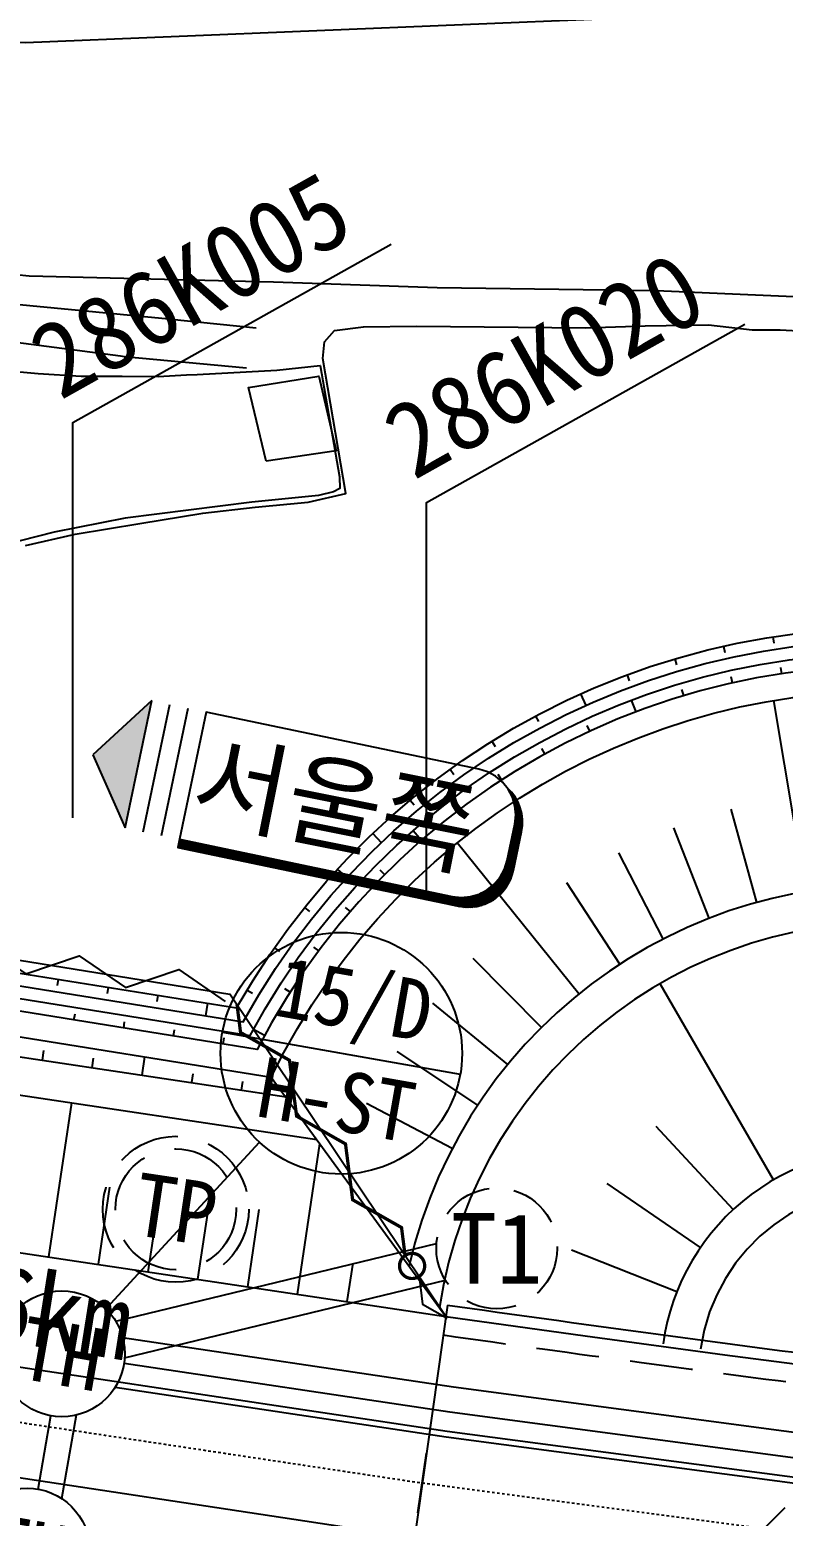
# Model space of a CAD drawing. Header units: millimetres. Extents: x 9574 to 10370, y 1103 to 1809.
# Drawn here: x 9806.5 to 9836.4, y 1485.6 to 1544.6 of the extents above; entities that cross this region are included whole.
import ezdxf
from ezdxf.enums import TextEntityAlignment as Align
from ezdxf.xclip import XClip

# ---------------------------------------------------------------- set-up
doc = ezdxf.new("R2010")
doc.units = ezdxf.units.MM
doc.header["$LTSCALE"] = 10
doc.header["$MEASUREMENT"] = 0
doc.header["$XCLIPFRAME"] = 2
for name, pattern in [('CENTER', [2, 1.25, -0.25, 0.25, -0.25]), ('DASHED', [0.75, 0.5, -0.25]), ('HIDDEN', [0.375, 0.25, -0.125])]:
    doc.linetypes.add(name, pattern=pattern)
for name, color, linetype in [('TN-CABL', 4, 'Continuous'), ('TN-CABL-MISC', 3, 'Continuous'), ('TN-MANH', 4, 'Continuous'), ('TT-COMM-SYMB', 3, 'Continuous'), ('TZ-BASE', 253, 'Continuous'), ('TZ-CABL', 4, 'Continuous')]:
    doc.layers.add(name, color=color, linetype=linetype)
doc.styles.add('GR', font='GulimChe.ttf')
doc.styles.get("Standard").update_dxf_attribs({"font": 'GulimChe.ttf'})
doc.styles.add('SYMBTEXT', font='GulimChe.ttf')
doc.styles.add('굴림체', font='GulimChe.ttf')
doc.linetypes.add('ZIGZAG', pattern='A,0.0001,-0.2,[131,ltypeshp.shx,S=0.2,R=0,X=-0.2,Y=0],-0.4,[131,ltypeshp.shx,S=0.2,R=180,X=0.2,Y=0],-0.2', length=0.8001)

# ---------------------------------------------------------------- blocks, each defined once
blk = doc.blocks.new('TTTW101-2')
blk.add_line((-6, 0), (6, 0))
blk.add_circle((0, 0), 6)
at = {"style": 'SYMBTEXT'}
for tag, p in [('TTTW_TITLE_1', (0.17, 2.77)), ('TTTW_TITLE_2', (0.17, -2.31))]:
    blk.add_attdef(tag, text='', height=3, dxfattribs=at).set_placement(p, align=Align.MIDDLE_CENTER)
blk = doc.blocks.new('JD-FGJF7HKL')
at = {"layer": 'TZ-BASE'}
blk.add_line((187.562, 49.984), (193.635, 56.571), dxfattribs=at)
at = {"layer": 'TZ-BASE', "flags": 128}
for points in [[(186.215, 69.455), (186.215, 85.158), (198.874, 92.244)], [(200.27, 66.279), (200.27, 81.981), (212.929, 89.068)]]:
    blk.add_lwpolyline(points, dxfattribs=at)
at = {"layer": 'TZ-BASE', "xscale": 0.7999999999921703, "yscale": 0.7999999999921703, "zscale": 0.7999999999921703, "rotation": 350.0007794774572}
blk.add_blockref('TTTW101-2', (196.888, 60.1), dxfattribs=at).add_auto_attribs({'TTTW_TITLE_1': '15/D', 'TTTW_TITLE_2': 'H-ST'})
at = {"layer": 'TZ-BASE', "style": 'GR'}
for s, p in [('286K005', (185.706, 86.019)), ('286K020', (199.761, 82.842))]:
    blk.add_text(s, height=3, rotation=29.23871, dxfattribs=at).set_placement(p)
blk = doc.blocks.new('smd')
at = {"color": 0, "lineweight": -3, "ltscale": 5, "const_width": 0.13}
blk.add_lwpolyline([(0.5, 0, 1), (-0.5, 0, 1)], format="xyb", close=True, dxfattribs=at)
blk.add_lwpolyline([(12.5, 0), (11.5, 0.5), (9.5, -0.5), (7.5, 0.5), (5.5, -0.5), (3.5, 0.5), (1.5, -0.5), (0.5, 0)], dxfattribs=at)
blk = doc.blocks.new('A$C412A769E')
at = {"color": 0, "ltscale": 10, "flags": 128}
for points in [[(0, 0), (-1.451, -2.824)], [(0, 0), (-1.451, -2.824)], [(3.142, -0.457), (0, 0)], [(3.142, -0.457), (0, 0)], [(-1.451, -2.824), (3.142, -0.457)], [(-1.451, -2.824), (3.142, -0.457)], [(-1.113, -3.48), (3.48, -1.113)], [(-1.113, -3.48), (3.48, -1.113)], [(-0.774, -4.137), (3.819, -1.769)], [(-0.774, -4.137), (3.819, -1.769)], [(-0.436, -4.793), (-0.731, -4.945), (4.493, -15.079)], [(-0.436, -4.793), (-0.731, -4.945), (4.493, -15.079)], [(-0.728, -4.943), (-0.286, -5.084)], [(-0.728, -4.943), (-0.286, -5.084)], [(-0.709, -4.988), (-0.262, -5.131)], [(-0.709, -4.988), (-0.262, -5.131)], [(-0.685, -5.034), (-0.238, -5.177)], [(-0.685, -5.034), (-0.238, -5.177)], [(-0.681, -4.919), (-0.31, -5.038)], [(-0.681, -4.919), (-0.31, -5.038)], [(-0.662, -5.081), (-0.214, -5.224)], [(-0.662, -5.081), (-0.214, -5.224)], [(-0.638, -5.127), (-0.208, -5.264)], [(-0.638, -5.127), (-0.208, -5.264)], [(-0.635, -4.895), (-0.334, -4.992)], [(-0.635, -4.895), (-0.334, -4.992)], [(-0.614, -5.173), (-0.255, -5.288)], [(-0.614, -5.173), (-0.255, -5.288)], [(-0.59, -5.22), (-0.142, -5.363)], [(-0.59, -5.22), (-0.142, -5.363)], [(-0.589, -4.871), (-0.358, -4.945)], [(-0.589, -4.871), (-0.358, -4.945)], [(-0.566, -5.266), (-0.118, -5.409)], [(-0.566, -5.266), (-0.118, -5.409)], [(-0.542, -4.847), (-0.381, -4.899)], [(-0.542, -4.847), (-0.381, -4.899)], [(-0.542, -5.313), (-0.094, -5.456)], [(-0.542, -5.313), (-0.094, -5.456)], [(-0.496, -4.824), (-0.405, -4.852)], [(-0.496, -4.824), (-0.405, -4.852)], [(-0.45, -4.8), (-0.429, -4.806)], [(-0.45, -4.8), (-0.429, -4.806)], [(-0.255, -5.288), (-0.166, -5.316)], [(-0.255, -5.288), (-0.166, -5.316)], [(-0.208, -5.264), (-0.19, -5.27)], [(-0.208, -5.264), (-0.19, -5.27)], [(-0.518, -5.359), (-0.071, -5.502)], [(-0.518, -5.359), (-0.071, -5.502)], [(-0.494, -5.405), (-0.047, -5.548)], [(-0.494, -5.405), (-0.047, -5.548)], [(-0.47, -5.452), (-0.023, -5.595)], [(-0.47, -5.452), (-0.023, -5.595)], [(-0.446, -5.498), (0.001, -5.641)], [(-0.446, -5.498), (0.001, -5.641)], [(-0.422, -5.545), (0.025, -5.688)], [(-0.422, -5.545), (0.025, -5.688)], [(-0.398, -5.591), (0.049, -5.734)], [(-0.398, -5.591), (0.049, -5.734)], [(-0.374, -5.637), (0.073, -5.78)], [(-0.374, -5.637), (0.073, -5.78)], [(-0.351, -5.684), (0.097, -5.827)], [(-0.351, -5.684), (0.097, -5.827)], [(-0.327, -5.73), (0.121, -5.873)], [(-0.327, -5.73), (0.121, -5.873)], [(-0.303, -5.777), (0.145, -5.92)], [(-0.303, -5.777), (0.145, -5.92)], [(-0.279, -5.823), (0.169, -5.966)], [(-0.279, -5.823), (0.169, -5.966)], [(-0.255, -5.869), (0.193, -6.012)], [(-0.255, -5.869), (0.193, -6.012)], [(-0.231, -5.916), (0.216, -6.059)], [(-0.231, -5.916), (0.216, -6.059)], [(-0.207, -5.962), (0.24, -6.105)], [(-0.207, -5.962), (0.24, -6.105)], [(-0.183, -6.009), (0.264, -6.152)], [(-0.183, -6.009), (0.264, -6.152)], [(-0.159, -6.055), (0.288, -6.198)], [(-0.159, -6.055), (0.288, -6.198)], [(-0.135, -6.101), (0.312, -6.244)], [(-0.135, -6.101), (0.312, -6.244)], [(-0.111, -6.148), (0.336, -6.291)], [(-0.111, -6.148), (0.336, -6.291)], [(-0.087, -6.194), (0.36, -6.337)], [(-0.087, -6.194), (0.36, -6.337)], [(-0.064, -6.241), (0.384, -6.384)], [(-0.064, -6.241), (0.384, -6.384)], [(-0.04, -6.287), (0.408, -6.43)], [(-0.04, -6.287), (0.408, -6.43)], [(-0.016, -6.333), (0.432, -6.476)], [(-0.016, -6.333), (0.432, -6.476)], [(0.008, -6.38), (0.456, -6.523)], [(0.008, -6.38), (0.456, -6.523)], [(0.032, -6.426), (0.48, -6.569)], [(0.032, -6.426), (0.48, -6.569)], [(0.056, -6.473), (0.504, -6.616)], [(0.056, -6.473), (0.504, -6.616)], [(0.08, -6.519), (0.527, -6.662)], [(0.08, -6.519), (0.527, -6.662)], [(0.104, -6.565), (0.551, -6.708)], [(0.104, -6.565), (0.551, -6.708)], [(0.128, -6.612), (0.575, -6.755)], [(0.128, -6.612), (0.575, -6.755)], [(0.152, -6.658), (0.599, -6.801)], [(0.152, -6.658), (0.599, -6.801)], [(0.176, -6.704), (0.623, -6.848)], [(0.176, -6.704), (0.623, -6.848)], [(0.2, -6.751), (0.647, -6.894)], [(0.2, -6.751), (0.647, -6.894)], [(0.223, -6.797), (0.671, -6.94)], [(0.223, -6.797), (0.671, -6.94)], [(0.247, -6.844), (0.695, -6.987)], [(0.247, -6.844), (0.695, -6.987)], [(0.271, -6.89), (0.719, -7.033)], [(0.271, -6.89), (0.719, -7.033)], [(0.295, -6.936), (0.743, -7.08)], [(0.295, -6.936), (0.743, -7.08)], [(0.319, -6.983), (0.767, -7.126)], [(0.319, -6.983), (0.767, -7.126)], [(0.343, -7.029), (0.791, -7.172)], [(0.343, -7.029), (0.791, -7.172)], [(0.367, -7.076), (0.814, -7.219)], [(0.367, -7.076), (0.814, -7.219)], [(0.391, -7.122), (0.838, -7.265)], [(0.391, -7.122), (0.838, -7.265)], [(0.415, -7.168), (0.862, -7.312)], [(0.415, -7.168), (0.862, -7.312)], [(0.439, -7.215), (0.886, -7.358)], [(0.439, -7.215), (0.886, -7.358)], [(0.463, -7.261), (0.91, -7.404)], [(0.463, -7.261), (0.91, -7.404)], [(0.487, -7.308), (0.934, -7.451)], [(0.487, -7.308), (0.934, -7.451)], [(0.51, -7.354), (0.958, -7.497)], [(0.51, -7.354), (0.958, -7.497)], [(0.534, -7.4), (0.982, -7.544)], [(0.534, -7.4), (0.982, -7.544)], [(0.558, -7.447), (1.006, -7.59)], [(0.558, -7.447), (1.006, -7.59)], [(0.582, -7.493), (1.03, -7.636)], [(0.582, -7.493), (1.03, -7.636)], [(0.606, -7.54), (1.054, -7.683)], [(0.606, -7.54), (1.054, -7.683)], [(0.63, -7.586), (1.078, -7.729)], [(0.63, -7.586), (1.078, -7.729)], [(0.654, -7.632), (1.101, -7.775)], [(0.654, -7.632), (1.101, -7.775)], [(0.678, -7.679), (1.125, -7.822)], [(0.678, -7.679), (1.125, -7.822)], [(0.702, -7.725), (1.149, -7.868)], [(0.702, -7.725), (1.149, -7.868)], [(0.726, -7.772), (1.173, -7.915)], [(0.726, -7.772), (1.173, -7.915)], [(0.75, -7.818), (1.197, -7.961)], [(0.75, -7.818), (1.197, -7.961)], [(0.774, -7.864), (1.221, -8.007)], [(0.774, -7.864), (1.221, -8.007)], [(0.797, -7.911), (1.245, -8.054)], [(0.797, -7.911), (1.245, -8.054)], [(0.821, -7.957), (1.269, -8.1)], [(0.821, -7.957), (1.269, -8.1)], [(0.845, -8.004), (1.293, -8.147)], [(0.845, -8.004), (1.293, -8.147)], [(0.869, -8.05), (1.317, -8.193)], [(0.869, -8.05), (1.317, -8.193)], [(0.893, -8.096), (1.341, -8.239)], [(0.893, -8.096), (1.341, -8.239)], [(0.917, -8.143), (1.365, -8.286)], [(0.917, -8.143), (1.365, -8.286)], [(0.941, -8.189), (1.388, -8.332)], [(0.941, -8.189), (1.388, -8.332)], [(0.965, -8.236), (1.412, -8.379)], [(0.965, -8.236), (1.412, -8.379)], [(0.989, -8.282), (1.436, -8.425)], [(0.989, -8.282), (1.436, -8.425)], [(1.013, -8.328), (1.46, -8.471)], [(1.013, -8.328), (1.46, -8.471)], [(1.037, -8.375), (1.484, -8.518)], [(1.037, -8.375), (1.484, -8.518)], [(1.061, -8.421), (1.508, -8.564)], [(1.061, -8.421), (1.508, -8.564)], [(1.085, -8.468), (1.532, -8.611)], [(1.085, -8.468), (1.532, -8.611)], [(1.108, -8.514), (1.556, -8.657)], [(1.108, -8.514), (1.556, -8.657)], [(1.132, -8.56), (1.58, -8.703)], [(1.132, -8.56), (1.58, -8.703)], [(1.156, -8.607), (1.604, -8.75)], [(1.156, -8.607), (1.604, -8.75)], [(1.18, -8.653), (1.628, -8.796)], [(1.18, -8.653), (1.628, -8.796)], [(1.204, -8.7), (1.652, -8.843)], [(1.204, -8.7), (1.652, -8.843)], [(1.228, -8.746), (1.675, -8.889)], [(1.228, -8.746), (1.675, -8.889)], [(1.252, -8.792), (1.699, -8.935)], [(1.252, -8.792), (1.699, -8.935)], [(1.276, -8.839), (1.723, -8.982)], [(1.276, -8.839), (1.723, -8.982)], [(1.3, -8.885), (1.747, -9.028)], [(1.3, -8.885), (1.747, -9.028)], [(1.324, -8.932), (1.771, -9.075)], [(1.324, -8.932), (1.771, -9.075)], [(1.348, -8.978), (1.795, -9.121)], [(1.348, -8.978), (1.795, -9.121)], [(1.372, -9.024), (1.819, -9.167)], [(1.372, -9.024), (1.819, -9.167)], [(1.395, -9.071), (1.843, -9.214)], [(1.395, -9.071), (1.843, -9.214)], [(1.419, -9.117), (1.867, -9.26)], [(1.419, -9.117), (1.867, -9.26)], [(1.443, -9.164), (1.891, -9.307)], [(1.443, -9.164), (1.891, -9.307)], [(1.467, -9.21), (1.915, -9.353)], [(1.467, -9.21), (1.915, -9.353)], [(1.491, -9.256), (1.939, -9.399)], [(1.491, -9.256), (1.939, -9.399)], [(1.515, -9.303), (1.963, -9.446)], [(1.515, -9.303), (1.963, -9.446)], [(1.539, -9.349), (1.986, -9.492)], [(1.539, -9.349), (1.986, -9.492)], [(1.563, -9.396), (2.01, -9.539)], [(1.563, -9.396), (2.01, -9.539)], [(1.587, -9.442), (2.034, -9.585)], [(1.587, -9.442), (2.034, -9.585)], [(1.611, -9.488), (2.058, -9.631)], [(1.611, -9.488), (2.058, -9.631)], [(1.635, -9.535), (2.082, -9.678)], [(1.635, -9.535), (2.082, -9.678)], [(1.659, -9.581), (2.106, -9.724)], [(1.659, -9.581), (2.106, -9.724)], [(1.682, -9.628), (2.13, -9.771)], [(1.682, -9.628), (2.13, -9.771)], [(1.706, -9.674), (2.154, -9.817)], [(1.706, -9.674), (2.154, -9.817)], [(1.73, -9.72), (2.178, -9.863)], [(1.73, -9.72), (2.178, -9.863)], [(1.754, -9.767), (2.202, -9.91)], [(1.754, -9.767), (2.202, -9.91)], [(1.778, -9.813), (2.226, -9.956)], [(1.778, -9.813), (2.226, -9.956)], [(1.802, -9.86), (2.25, -10.003)], [(1.802, -9.86), (2.25, -10.003)], [(1.826, -9.906), (2.273, -10.049)], [(1.826, -9.906), (2.273, -10.049)], [(1.85, -9.952), (2.297, -10.095)], [(1.85, -9.952), (2.297, -10.095)], [(1.874, -9.999), (2.321, -10.142)], [(1.874, -9.999), (2.321, -10.142)], [(1.898, -10.045), (2.345, -10.188)], [(1.898, -10.045), (2.345, -10.188)], [(1.922, -10.091), (2.369, -10.235)], [(1.922, -10.091), (2.369, -10.235)], [(1.946, -10.138), (2.393, -10.281)], [(1.946, -10.138), (2.393, -10.281)], [(1.969, -10.184), (2.417, -10.327)], [(1.969, -10.184), (2.417, -10.327)], [(1.993, -10.231), (2.441, -10.374)], [(1.993, -10.231), (2.441, -10.374)], [(2.017, -10.277), (2.465, -10.42)], [(2.017, -10.277), (2.465, -10.42)], [(2.041, -10.323), (2.489, -10.467)], [(2.041, -10.323), (2.489, -10.467)], [(2.065, -10.37), (2.513, -10.513)], [(2.065, -10.37), (2.513, -10.513)], [(2.089, -10.416), (2.537, -10.559)], [(2.089, -10.416), (2.537, -10.559)], [(2.113, -10.463), (2.56, -10.606)], [(2.113, -10.463), (2.56, -10.606)], [(2.137, -10.509), (2.584, -10.652)], [(2.137, -10.509), (2.584, -10.652)], [(2.161, -10.555), (2.608, -10.699)], [(2.161, -10.555), (2.608, -10.699)], [(2.185, -10.602), (2.632, -10.745)], [(2.185, -10.602), (2.632, -10.745)], [(2.209, -10.648), (2.656, -10.791)], [(2.209, -10.648), (2.656, -10.791)], [(2.233, -10.695), (2.68, -10.838)], [(2.233, -10.695), (2.68, -10.838)], [(2.256, -10.741), (2.704, -10.884)], [(2.256, -10.741), (2.704, -10.884)], [(2.28, -10.787), (2.728, -10.931)], [(2.28, -10.787), (2.728, -10.931)], [(2.304, -10.834), (2.752, -10.977)], [(2.304, -10.834), (2.752, -10.977)], [(2.328, -10.88), (2.776, -11.023)], [(2.328, -10.88), (2.776, -11.023)], [(2.352, -10.927), (2.8, -11.07)], [(2.352, -10.927), (2.8, -11.07)], [(2.376, -10.973), (2.824, -11.116)], [(2.376, -10.973), (2.824, -11.116)], [(2.4, -11.019), (2.847, -11.162)], [(2.4, -11.019), (2.847, -11.162)], [(2.424, -11.066), (2.871, -11.209)], [(2.424, -11.066), (2.871, -11.209)], [(2.448, -11.112), (2.895, -11.255)], [(2.448, -11.112), (2.895, -11.255)], [(2.472, -11.159), (2.919, -11.302)], [(2.472, -11.159), (2.919, -11.302)], [(2.496, -11.205), (2.943, -11.348)], [(2.496, -11.205), (2.943, -11.348)], [(2.52, -11.251), (2.967, -11.394)], [(2.52, -11.251), (2.967, -11.394)], [(2.543, -11.298), (2.991, -11.441)], [(2.543, -11.298), (2.991, -11.441)], [(2.567, -11.344), (3.015, -11.487)], [(2.567, -11.344), (3.015, -11.487)], [(2.591, -11.391), (3.039, -11.534)], [(2.591, -11.391), (3.039, -11.534)], [(2.615, -11.437), (3.063, -11.58)], [(2.615, -11.437), (3.063, -11.58)], [(2.639, -11.483), (3.087, -11.626)], [(2.639, -11.483), (3.087, -11.626)], [(2.663, -11.53), (3.111, -11.673)], [(2.663, -11.53), (3.111, -11.673)], [(2.687, -11.576), (3.134, -11.719)], [(2.687, -11.576), (3.134, -11.719)], [(2.711, -11.623), (3.158, -11.766)], [(2.711, -11.623), (3.158, -11.766)], [(2.735, -11.669), (3.182, -11.812)], [(2.735, -11.669), (3.182, -11.812)], [(2.759, -11.715), (3.206, -11.858)], [(2.759, -11.715), (3.206, -11.858)], [(2.783, -11.762), (3.23, -11.905)], [(2.783, -11.762), (3.23, -11.905)], [(2.807, -11.808), (3.254, -11.951)], [(2.807, -11.808), (3.254, -11.951)], [(2.831, -11.855), (3.278, -11.998)], [(2.831, -11.855), (3.278, -11.998)], [(2.854, -11.901), (3.302, -12.044)], [(2.854, -11.901), (3.302, -12.044)], [(2.878, -11.947), (3.326, -12.09)], [(2.878, -11.947), (3.326, -12.09)], [(2.902, -11.994), (3.35, -12.137)], [(2.902, -11.994), (3.35, -12.137)], [(2.926, -12.04), (3.374, -12.183)], [(2.926, -12.04), (3.374, -12.183)], [(2.95, -12.087), (3.398, -12.23)], [(2.95, -12.087), (3.398, -12.23)], [(2.974, -12.133), (3.422, -12.276)], [(2.974, -12.133), (3.422, -12.276)], [(2.998, -12.179), (3.445, -12.322)], [(2.998, -12.179), (3.445, -12.322)], [(3.022, -12.226), (3.469, -12.369)], [(3.022, -12.226), (3.469, -12.369)], [(3.046, -12.272), (3.493, -12.415)], [(3.046, -12.272), (3.493, -12.415)], [(3.07, -12.319), (3.517, -12.462)], [(3.07, -12.319), (3.517, -12.462)], [(3.094, -12.365), (3.541, -12.508)], [(3.094, -12.365), (3.541, -12.508)], [(3.118, -12.411), (3.565, -12.554)], [(3.118, -12.411), (3.565, -12.554)], [(3.141, -12.458), (3.589, -12.601)], [(3.141, -12.458), (3.589, -12.601)], [(3.165, -12.504), (3.613, -12.647)], [(3.165, -12.504), (3.613, -12.647)], [(3.189, -12.551), (3.637, -12.694)], [(3.189, -12.551), (3.637, -12.694)], [(3.213, -12.597), (3.661, -12.74)], [(3.213, -12.597), (3.661, -12.74)], [(3.237, -12.643), (3.685, -12.786)], [(3.237, -12.643), (3.685, -12.786)], [(3.261, -12.69), (3.709, -12.833)], [(3.261, -12.69), (3.709, -12.833)], [(3.285, -12.736), (3.732, -12.879)], [(3.285, -12.736), (3.732, -12.879)], [(3.309, -12.783), (3.756, -12.926)], [(3.309, -12.783), (3.756, -12.926)], [(3.333, -12.829), (3.78, -12.972)], [(3.333, -12.829), (3.78, -12.972)], [(3.357, -12.875), (3.804, -13.018)], [(3.357, -12.875), (3.804, -13.018)], [(3.381, -12.922), (3.828, -13.065)], [(3.381, -12.922), (3.828, -13.065)], [(3.405, -12.968), (3.852, -13.111)], [(3.405, -12.968), (3.852, -13.111)], [(3.428, -13.015), (3.876, -13.158)], [(3.428, -13.015), (3.876, -13.158)], [(3.452, -13.061), (3.9, -13.204)], [(3.452, -13.061), (3.9, -13.204)], [(3.476, -13.107), (3.924, -13.25)], [(3.476, -13.107), (3.924, -13.25)], [(3.5, -13.154), (3.948, -13.297)], [(3.5, -13.154), (3.948, -13.297)], [(3.524, -13.2), (3.972, -13.343)], [(3.524, -13.2), (3.972, -13.343)], [(3.548, -13.247), (3.996, -13.39)], [(3.548, -13.247), (3.996, -13.39)], [(3.572, -13.293), (4.019, -13.436)], [(3.572, -13.293), (4.019, -13.436)], [(3.596, -13.339), (4.043, -13.482)], [(3.596, -13.339), (4.043, -13.482)], [(3.62, -13.386), (4.067, -13.529)], [(3.62, -13.386), (4.067, -13.529)], [(3.644, -13.432), (4.091, -13.575)], [(3.644, -13.432), (4.091, -13.575)], [(3.668, -13.478), (4.115, -13.622)], [(3.668, -13.478), (4.115, -13.622)], [(3.692, -13.525), (4.139, -13.668)], [(3.692, -13.525), (4.139, -13.668)], [(3.715, -13.571), (4.163, -13.714)], [(3.715, -13.571), (4.163, -13.714)], [(3.739, -13.618), (4.187, -13.761)], [(3.739, -13.618), (4.187, -13.761)], [(3.763, -13.664), (4.211, -13.807)], [(3.763, -13.664), (4.211, -13.807)], [(3.787, -13.71), (4.235, -13.854)], [(3.787, -13.71), (4.235, -13.854)], [(3.811, -13.757), (4.259, -13.9)], [(3.811, -13.757), (4.259, -13.9)], [(3.835, -13.803), (4.283, -13.946)], [(3.835, -13.803), (4.283, -13.946)], [(3.859, -13.85), (4.306, -13.993)], [(3.859, -13.85), (4.306, -13.993)], [(3.883, -13.896), (4.33, -14.039)], [(3.883, -13.896), (4.33, -14.039)], [(3.907, -13.942), (4.354, -14.086)], [(3.907, -13.942), (4.354, -14.086)], [(3.931, -13.989), (4.378, -14.132)], [(3.931, -13.989), (4.378, -14.132)], [(3.955, -14.035), (4.402, -14.178)], [(3.955, -14.035), (4.402, -14.178)], [(3.979, -14.082), (4.426, -14.225)], [(3.979, -14.082), (4.426, -14.225)], [(4.002, -14.128), (4.45, -14.271)], [(4.002, -14.128), (4.45, -14.271)], [(9.103, -14.17), (9.234, -14.212)], [(9.103, -14.17), (9.234, -14.212)], [(9.125, -14.138), (9.248, -14.177)], [(9.125, -14.138), (9.248, -14.177)], [(9.146, -14.106), (9.261, -14.143)], [(9.146, -14.106), (9.261, -14.143)], [(9.166, -14.074), (9.273, -14.108)], [(9.166, -14.074), (9.273, -14.108)], [(9.185, -14.041), (9.284, -14.073)], [(9.185, -14.041), (9.284, -14.073)], [(9.204, -14.008), (9.295, -14.038)], [(9.204, -14.008), (9.295, -14.038)], [(9.222, -13.975), (9.305, -14.002)], [(9.222, -13.975), (9.305, -14.002)], [(9.239, -13.942), (9.315, -13.966)], [(9.239, -13.942), (9.315, -13.966)], [(9.255, -13.909), (9.323, -13.93)], [(9.255, -13.909), (9.323, -13.93)], [(9.271, -13.875), (9.331, -13.894)], [(9.271, -13.875), (9.331, -13.894)], [(9.286, -13.841), (9.338, -13.858)], [(9.286, -13.841), (9.338, -13.858)], [(9.3, -13.807), (9.345, -13.821)], [(9.3, -13.807), (9.345, -13.821)], [(9.314, -13.772), (9.351, -13.784)], [(9.314, -13.772), (9.351, -13.784)], [(9.327, -13.738), (9.356, -13.747)], [(9.327, -13.738), (9.356, -13.747)], [(9.339, -13.703), (9.36, -13.71)], [(9.339, -13.703), (9.36, -13.71)], [(9.35, -13.668), (9.364, -13.672)], [(9.35, -13.668), (9.364, -13.672)], [(9.361, -13.632), (9.367, -13.634)], [(9.361, -13.632), (9.367, -13.634)], [(4.026, -14.174), (4.474, -14.318)], [(4.026, -14.174), (4.474, -14.318)], [(4.05, -14.221), (4.498, -14.364)], [(4.05, -14.221), (4.498, -14.364)], [(4.074, -14.267), (4.522, -14.41)], [(4.074, -14.267), (4.522, -14.41)], [(4.098, -14.314), (4.546, -14.457)], [(4.098, -14.314), (4.546, -14.457)], [(4.122, -14.36), (4.57, -14.503)], [(4.122, -14.36), (4.57, -14.503)], [(4.146, -14.406), (4.593, -14.549)], [(4.146, -14.406), (4.593, -14.549)], [(4.17, -14.453), (4.617, -14.596)], [(4.17, -14.453), (4.617, -14.596)], [(4.194, -14.499), (4.641, -14.642)], [(4.194, -14.499), (4.641, -14.642)], [(4.218, -14.546), (4.667, -14.689)], [(4.218, -14.546), (4.667, -14.689)], [(4.242, -14.592), (4.694, -14.737)], [(4.242, -14.592), (4.694, -14.737)], [(4.266, -14.638), (4.724, -14.785)], [(4.266, -14.638), (4.724, -14.785)], [(4.29, -14.685), (4.757, -14.834)], [(4.29, -14.685), (4.757, -14.834)], [(4.313, -14.731), (4.792, -14.884)], [(4.313, -14.731), (4.792, -14.884)], [(8.416, -14.764), (8.77, -14.877)], [(8.416, -14.764), (8.77, -14.877)], [(8.462, -14.74), (8.801, -14.848)], [(8.462, -14.74), (8.801, -14.848)], [(8.506, -14.715), (8.831, -14.819)], [(8.506, -14.715), (8.831, -14.819)], [(8.549, -14.69), (8.86, -14.79)], [(8.549, -14.69), (8.86, -14.79)], [(8.59, -14.664), (8.888, -14.76)], [(8.59, -14.664), (8.888, -14.76)], [(8.629, -14.638), (8.915, -14.73)], [(8.629, -14.638), (8.915, -14.73)], [(8.667, -14.612), (8.941, -14.699)], [(8.667, -14.612), (8.941, -14.699)], [(8.704, -14.585), (8.966, -14.669)], [(8.704, -14.585), (8.966, -14.669)], [(8.739, -14.557), (8.99, -14.638)], [(8.739, -14.557), (8.99, -14.638)], [(8.773, -14.529), (9.014, -14.606)], [(8.773, -14.529), (9.014, -14.606)], [(8.806, -14.501), (9.036, -14.575)], [(8.806, -14.501), (9.036, -14.575)], [(8.838, -14.473), (9.058, -14.543)], [(8.838, -14.473), (9.058, -14.543)], [(8.869, -14.444), (9.079, -14.511)], [(8.869, -14.444), (9.079, -14.511)], [(8.899, -14.415), (9.099, -14.479)], [(8.899, -14.415), (9.099, -14.479)], [(8.927, -14.385), (9.119, -14.446)], [(8.927, -14.385), (9.119, -14.446)], [(8.955, -14.355), (9.137, -14.413)], [(8.955, -14.355), (9.137, -14.413)], [(8.982, -14.325), (9.155, -14.38)], [(8.982, -14.325), (9.155, -14.38)], [(9.008, -14.294), (9.172, -14.347)], [(9.008, -14.294), (9.172, -14.347)], [(9.033, -14.264), (9.189, -14.314)], [(9.033, -14.264), (9.189, -14.314)], [(9.057, -14.233), (9.205, -14.28)], [(9.057, -14.233), (9.205, -14.28)], [(9.081, -14.201), (9.22, -14.246)], [(9.081, -14.201), (9.22, -14.246)], [(4.337, -14.778), (4.832, -14.936)], [(4.337, -14.778), (4.832, -14.936)], [(4.361, -14.824), (4.875, -14.988)], [(4.361, -14.824), (4.875, -14.988)], [(4.385, -14.87), (4.923, -15.042)], [(4.385, -14.87), (4.923, -15.042)], [(4.409, -14.917), (4.977, -15.098)], [(4.409, -14.917), (4.977, -15.098)], [(4.433, -14.963), (5.038, -15.157)], [(4.433, -14.963), (5.038, -15.157)], [(4.457, -15.01), (5.11, -15.218)], [(4.457, -15.01), (5.11, -15.218)], [(4.481, -15.056), (5.196, -15.285)], [(4.481, -15.056), (5.196, -15.285)], [(4.505, -15.102), (5.307, -15.359)], [(4.505, -15.102), (5.307, -15.359)], [(4.531, -15.15), (5.476, -15.452)], [(4.531, -15.15), (5.476, -15.452)], [(4.559, -15.197), (6.855, -15.931)], [(4.559, -15.197), (6.855, -15.931)], [(4.59, -15.246), (6.802, -15.953)], [(4.59, -15.246), (6.802, -15.953)], [(4.624, -15.295), (6.746, -15.974)], [(4.624, -15.295), (6.746, -15.974)], [(4.661, -15.346), (6.686, -15.994)], [(4.661, -15.346), (6.686, -15.994)], [(6.979, -15.873), (8.371, -15.156)], [(6.979, -15.873), (8.371, -15.156)], [(7.302, -15.338), (7.744, -15.479)], [(7.302, -15.338), (7.744, -15.479)], [(7.348, -15.314), (7.79, -15.455)], [(7.348, -15.314), (7.79, -15.455)], [(7.395, -15.29), (7.836, -15.431)], [(7.395, -15.29), (7.836, -15.431)], [(7.441, -15.266), (7.883, -15.407)], [(7.441, -15.266), (7.883, -15.407)], [(7.488, -15.242), (7.929, -15.383)], [(7.488, -15.242), (7.929, -15.383)], [(7.534, -15.218), (7.976, -15.359)], [(7.534, -15.218), (7.976, -15.359)], [(7.58, -15.194), (8.022, -15.336)], [(7.58, -15.194), (8.022, -15.336)], [(7.627, -15.17), (8.068, -15.312)], [(7.627, -15.17), (8.068, -15.312)], [(7.673, -15.147), (8.115, -15.288)], [(7.673, -15.147), (8.115, -15.288)], [(7.72, -15.123), (8.161, -15.264)], [(7.72, -15.123), (8.161, -15.264)], [(7.766, -15.099), (8.208, -15.24)], [(7.766, -15.099), (8.208, -15.24)], [(7.812, -15.075), (8.254, -15.216)], [(7.812, -15.075), (8.254, -15.216)], [(7.859, -15.051), (8.3, -15.192)], [(7.859, -15.051), (8.3, -15.192)], [(7.905, -15.027), (8.347, -15.168)], [(7.905, -15.027), (8.347, -15.168)], [(7.952, -15.003), (8.393, -15.144)], [(7.952, -15.003), (8.393, -15.144)], [(7.998, -14.979), (8.437, -15.12)], [(7.998, -14.979), (8.437, -15.12)], [(8.044, -14.955), (8.48, -15.095)], [(8.044, -14.955), (8.48, -15.095)], [(8.091, -14.931), (8.521, -15.069)], [(8.091, -14.931), (8.521, -15.069)], [(8.137, -14.907), (8.561, -15.043)], [(8.137, -14.907), (8.561, -15.043)], [(8.184, -14.883), (8.599, -15.016)], [(8.184, -14.883), (8.599, -15.016)], [(8.23, -14.86), (8.636, -14.989)], [(8.23, -14.86), (8.636, -14.989)], [(8.276, -14.836), (8.671, -14.962)], [(8.276, -14.836), (8.671, -14.962)], [(8.323, -14.812), (8.705, -14.934)], [(8.323, -14.812), (8.705, -14.934)], [(8.369, -14.788), (8.739, -14.906)], [(8.369, -14.788), (8.739, -14.906)], [(4.701, -15.398), (6.623, -16.012)], [(4.701, -15.398), (6.623, -16.012)], [(4.746, -15.451), (6.556, -16.029)], [(4.746, -15.451), (6.556, -16.029)], [(4.796, -15.506), (6.483, -16.045)], [(4.796, -15.506), (6.483, -16.045)], [(4.853, -15.562), (6.405, -16.058)], [(4.853, -15.562), (6.405, -16.058)], [(4.918, -15.622), (6.317, -16.069)], [(4.918, -15.622), (6.317, -16.069)], [(4.994, -15.685), (6.219, -16.077)], [(4.994, -15.685), (6.219, -16.077)], [(5.087, -15.754), (6.103, -16.078)], [(5.087, -15.754), (6.103, -16.078)], [(5.212, -15.832), (5.956, -16.07)], [(5.212, -15.832), (5.956, -16.07)], [(5.444, -15.945), (5.701, -16.027)], [(5.444, -15.945), (5.701, -16.027)], [(5.967, -15.609), (6.906, -15.909)], [(5.967, -15.609), (6.906, -15.909)], [(6.159, -15.631), (6.955, -15.886)], [(6.159, -15.631), (6.955, -15.886)], [(6.292, -15.635), (7.001, -15.862)], [(6.292, -15.635), (7.001, -15.862)], [(6.4, -15.631), (7.048, -15.838)], [(6.4, -15.631), (7.048, -15.838)], [(6.494, -15.622), (7.094, -15.814)], [(6.494, -15.622), (7.094, -15.814)], [(6.578, -15.61), (7.14, -15.79)], [(6.578, -15.61), (7.14, -15.79)], [(6.655, -15.596), (7.187, -15.766)], [(6.655, -15.596), (7.187, -15.766)], [(6.726, -15.58), (7.233, -15.742)], [(6.726, -15.58), (7.233, -15.742)], [(6.791, -15.562), (7.28, -15.718)], [(6.791, -15.562), (7.28, -15.718)], [(6.853, -15.543), (7.326, -15.694)], [(6.853, -15.543), (7.326, -15.694)], [(6.911, -15.523), (7.372, -15.67)], [(6.911, -15.523), (7.372, -15.67)], [(6.966, -15.502), (7.419, -15.646)], [(6.966, -15.502), (7.419, -15.646)], [(7.019, -15.48), (7.465, -15.623)], [(7.019, -15.48), (7.465, -15.623)], [(7.069, -15.457), (7.512, -15.599)], [(7.069, -15.457), (7.512, -15.599)], [(7.116, -15.434), (7.558, -15.575)], [(7.116, -15.434), (7.558, -15.575)], [(7.163, -15.41), (7.604, -15.551)], [(7.163, -15.41), (7.604, -15.551)], [(7.209, -15.386), (7.651, -15.527)], [(7.209, -15.386), (7.651, -15.527)], [(7.256, -15.362), (7.697, -15.503)], [(7.256, -15.362), (7.697, -15.503)]]:
    blk.add_lwpolyline(points, dxfattribs=at)
for points in [[(8.436, -14.753, 0.414214), (9.231, -12.267), (4.157, -2.425), (-0.436, -4.793), (4.638, -14.635, 0.414214), (7.124, -15.43), (8.436, -14.753)], [(8.436, -14.753, 0.414214), (9.231, -12.267), (4.157, -2.425), (-0.436, -4.793), (4.638, -14.635, 0.414214), (7.124, -15.43), (8.436, -14.753)], [(8.371, -15.156, 0.267231), (9.368, -13.608)], [(8.371, -15.156, 0.267231), (9.368, -13.608)], [(4.493, -15.079, 0.414214), (6.979, -15.873)], [(4.493, -15.079, 0.414214), (6.979, -15.873)]]:
    blk.add_lwpolyline(points, format="xyb", dxfattribs=at)
at = {"color": 0, "ltscale": 10}
blk.add_solid([(0, 0), (3.142, -0.457), (-1.451, -2.824)], dxfattribs=at)
blk.add_solid([(0, 0), (3.142, -0.457), (-1.451, -2.824)], dxfattribs=at)
at = {"color": 0, "ltscale": 10, "style": '굴림체'}
blk.add_text('서울쪽', height=3, rotation=297.81794, dxfattribs=at).set_placement((0.58, -4.41))
blk = doc.blocks.new('jd-fgjfjfjfjazdf2gs')
at = {"layer": 'TZ-BASE'}
for p, q in [((189.587, -4.96), (189.626, -5.207)), ((185.687, -5.835), (185.758, -6.075)), ((187.623, -5.332), (187.677, -5.576)), ((183.79, -6.468), (183.878, -6.702)), ((189.941, -6.423), (189.904, -6.176)), ((186.04, -7.295), (185.969, -7.056)), ((187.975, -6.79), (187.921, -6.546)), ((181.94, -7.226), (182.146, -7.682)), ((184.146, -7.936), (183.969, -7.469)), ((190.897, -15.081), (189.621, -7.486)), ((180.146, -8.108), (180.263, -8.328)), ((182.302, -8.71), (182.198, -8.483)), ((178.414, -9.108), (178.546, -9.32)), ((180.518, -9.612), (180.397, -9.393)), ((176.754, -10.222), (176.9, -10.425)), ((178.802, -10.639), (178.666, -10.429)), ((175.172, -11.446), (175.332, -11.639)), ((177.163, -11.784), (177.013, -11.584)), ((188.945, -15.513), (187.922, -11.801)), ((173.677, -12.773), (174.021, -13.136)), ((175.609, -13.043), (175.281, -12.666)), ((187.048, -16.142), (185.65, -12.554)), ((181.878, -19.14), (177.04, -13.148)), ((185.225, -16.962), (183.467, -13.537)), ((172.274, -14.198), (172.458, -14.368)), ((174.149, -14.408), (173.972, -14.232)), ((183.495, -17.965), (181.396, -14.737)), ((170.97, -15.714), (171.165, -15.871)), ((172.789, -15.874), (172.6, -15.711)), ((169.771, -17.315), (169.976, -17.458)), ((171.536, -17.433), (171.336, -17.283)), ((180.389, -20.474), (177.676, -17.741)), ((161.182, -18.565), (161.142, -18.811)), ((163.157, -18.882), (163.117, -19.129)), ((189.614, -26.526), (185.1, -18.739)), ((165.131, -19.199), (165.092, -19.446)), ((168.682, -18.992), (168.897, -19.121)), ((170.397, -19.076), (170.186, -18.941)), ((161.805, -20.184), (161.845, -19.937)), ((167.106, -19.517), (167.027, -20.01)), ((179.044, -21.953), (176.066, -19.513)), ((163.78, -20.501), (163.819, -20.255)), ((165.754, -20.819), (165.794, -20.572)), ((169.377, -20.796), (168.938, -20.556)), ((167.729, -21.136), (167.769, -20.889)), ((160.553, -21.781), (160.61, -21.397)), ((162.531, -22.077), (162.586, -21.704)), ((164.509, -22.373), (164.617, -21.649)), ((177.858, -23.562), (174.645, -21.44)), ((166.486, -22.669), (166.539, -22.317)), ((168.464, -22.965), (168.515, -22.624)), ((169.646, -22.457), (176.586, -31.956)), ((160.799, -29.593), (161.715, -23.471)), ((176.843, -25.284), (173.43, -23.502)), ((188.009, -27.713), (184.949, -24.412)), ((170.689, -31.074), (171.582, -25.107)), ((162.777, -29.889), (163.235, -26.828)), ((164.755, -30.185), (165.213, -27.124)), ((186.705, -29.224), (182.993, -26.679)), ((166.733, -30.481), (167.191, -27.42)), ((168.711, -30.777), (169.169, -27.717)), ((185.766, -30.985), (181.585, -29.32)), ((172.667, -31.37), (172.896, -29.839)), ((176.649, -31.506), (174.684, -45.347)), ((175.476, -39.763), (175.814, -37.387))]:
    blk.add_line(p, q, dxfattribs=at)
for points in [[(0.608, 2.03), (0.962, 1.921), (20.17, -3.648), (39.469, -8.896), (58.853, -13.82), (78.317, -18.421), (97.854, -22.695), (117.461, -26.643), (137.13, -30.263), (156.857, -33.553), (176.637, -36.514), (196.463, -39.144), (216.33, -41.443), (236.233, -43.409)], [(-0.607, -2.024), (18.24, -7.515), (37.532, -12.79), (56.909, -17.742), (76.365, -22.372), (95.896, -26.677), (115.496, -30.658), (135.159, -34.311), (154.88, -37.637), (174.654, -40.635), (194.475, -43.303), (214.338, -45.641), (234.236, -47.649)], [(158.127, -21.407), (158.763, -21.513), (170.232, -23.229)], [(176.649, -31.506), (176.652, -31.506), (177.144, -31.576), (177.636, -31.646), (178.128, -31.715), (178.62, -31.784), (179.112, -31.853), (179.604, -31.922), (180.097, -31.991), (180.589, -32.059), (181.081, -32.127), (181.574, -32.195), (182.066, -32.263), (182.559, -32.331), (183.051, -32.398), (183.543, -32.465), (184.036, -32.532), (184.528, -32.599), (185.021, -32.665), (185.514, -32.732), (186.006, -32.798), (186.499, -32.864), (186.991, -32.93), (187.484, -32.995), (187.977, -33.06), (188.47, -33.126), (188.962, -33.191), (189.455, -33.255), (189.948, -33.32), (190.441, -33.384)]]:
    blk.add_lwpolyline(points, dxfattribs=at)
at = {"layer": 'TZ-BASE', "linetype": 'CENTER', "ltscale": 0.001, "flags": 128}
blk.add_lwpolyline([(0, 0), (19.205, -5.582), (38.5, -10.843), (57.881, -15.782), (77.341, -20.397), (96.875, -24.687), (116.478, -28.651), (136.144, -32.287), (155.869, -35.596), (175.645, -38.575), (195.469, -41.224), (215.334, -43.543), (235.235, -45.53), (255.166, -47.185), (275.122, -48.508), (295.097, -49.497), (315.086, -50.154), (335.083, -50.478), (355.083, -50.469), (375.08, -50.126), (395.068, -49.449), (415.042, -48.44), (434.997, -47.098), (454.927, -45.424), (474.825, -43.418), (494.688, -41.08), (514.509, -38.412), (534.283, -35.414), (554.004, -32.086), (573.667, -28.431), (593.266, -24.448), (612.796, -20.139), (632.252, -15.505), (651.627, -10.548), (670.918, -5.269), (690.117, 0.332)], dxfattribs=at)
at = {"layer": 'TZ-BASE'}
for points in [[(117.243, -9.115), (139.298, -14.272), (158.582, -18.147), (158.648, -18.157), (168.268, -19.703, -0.338871), (201.487, -5.536)], [(117.535, -9.697), (139.192, -14.76), (158.493, -18.639), (158.569, -18.651), (168.534, -20.253, -0.340625), (201.205, -5.981), (201.206, -5.982)], [(117.826, -10.279), (139.086, -15.249), (158.405, -19.131), (158.49, -19.145), (168.805, -20.803, -0.342441), (200.924, -6.426), (200.925, -6.427)], [(119.528, -12.217), (138.767, -16.715), (158.138, -20.607), (158.252, -20.626), (169.646, -22.457, -0.326127), (197.957, -7.381)]]:
    blk.add_lwpolyline(points, format="xyb", dxfattribs=at)
at = {"layer": 'TZ-BASE', "ltscale": 10}
for points in [[(200.643, -6.873, 0.34432), (169.08, -21.353), (158.41, -19.638), (158.316, -19.623), (138.98, -15.738), (118.118, -10.86)], [(176.585, -31.961, 0.009375), (220.997, -37.426, 0.000778), (224.693, -37.805, 0.000778)]]:
    blk.add_lwpolyline(points, format="xyb", dxfattribs=at)
at = {"layer": 'TZ-BASE', "lineweight": -3, "ltscale": 5, "flags": 128}
for points in [[(134.044, -12.53), (139.404, -13.783), (158.671, -17.655), (158.728, -17.664), (168.005, -19.155)], [(176.586, -31.956), (168.005, -19.155)]]:
    blk.add_lwpolyline(points, dxfattribs=at)
at = {"layer": 'TZ-BASE', "flags": 128}
for points in [[(196.662, -16.49, 0.411384), (176.331, -31.608)], [(195.396, -25.402, 0.414214), (185.218, -33.047)]]:
    blk.add_lwpolyline(points, format="xyb", dxfattribs=at)
at = {"layer": 'TZ-BASE', "lineweight": -3, "ltscale": 5}
for points in [[(158.969, -17.715), (159.891, -18.347), (162.009, -17.631), (163.853, -18.896), (165.971, -18.18), (167.815, -19.445)], [(175.522, -30.369), (175.663, -31.478), (176.636, -32.03)]]:
    blk.add_lwpolyline(points, dxfattribs=at)
at = {"layer": 'TZ-BASE', "flags": 128}
for points in [[(157.891, -22.888), (158.528, -22.994), (171.452, -24.929)], [(156.918, -29.001), (157.561, -29.108), (176.586, -31.956)]]:
    blk.add_lwpolyline(points, dxfattribs=at)
at = {"layer": 'TZ-BASE', "linetype": 'HIDDEN', "flags": 128}
blk.add_lwpolyline([(176.48, -32.694), (176.482, -32.694), (176.975, -32.764), (177.468, -32.834), (177.96, -32.903), (178.453, -32.973), (178.946, -33.042), (179.438, -33.111), (179.931, -33.179), (180.424, -33.248), (180.917, -33.316), (181.41, -33.384), (181.902, -33.452), (182.395, -33.52), (182.888, -33.587), (183.381, -33.654), (183.874, -33.721), (184.367, -33.788), (184.86, -33.855), (185.353, -33.921), (185.846, -33.987), (186.34, -34.053), (186.833, -34.119), (187.326, -34.185), (187.819, -34.25), (188.312, -34.315), (188.806, -34.38), (189.299, -34.445), (189.792, -34.51), (190.286, -34.574), (190.779, -34.638), (191.272, -34.702), (191.766, -34.766), (192.259, -34.829), (192.753, -34.893), (193.246, -34.956), (193.74, -35.019), (194.233, -35.081), (194.727, -35.144), (195.221, -35.206), (195.714, -35.268), (196.208, -35.33), (196.701, -35.392), (197.195, -35.453), (197.689, -35.515), (198.183, -35.576), (198.676, -35.637), (199.17, -35.697), (199.664, -35.758), (200.158, -35.818), (200.652, -35.878), (201.146, -35.938), (201.64, -35.997), (202.134, -36.057), (202.628, -36.116), (203.122, -36.175), (203.616, -36.234), (204.11, -36.293), (204.604, -36.351), (205.098, -36.409), (205.592, -36.467), (206.086, -36.525), (206.58, -36.582), (207.075, -36.64), (207.569, -36.697), (208.063, -36.754), (208.557, -36.811), (209.052, -36.867), (209.546, -36.924), (210.04, -36.98), (210.535, -37.036), (211.029, -37.091), (211.524, -37.147), (212.018, -37.202), (212.513, -37.257), (213.007, -37.312), (213.502, -37.367), (213.996, -37.421), (214.491, -37.476), (214.985, -37.53), (215.48, -37.584), (215.974, -37.637), (216.469, -37.691), (216.964, -37.744), (217.458, -37.797), (217.953, -37.85), (218.448, -37.902), (218.943, -37.955), (219.437, -38.007), (219.932, -38.059), (220.427, -38.111), (220.922, -38.162), (221.417, -38.214), (221.912, -38.265), (222.407, -38.316), (222.899, -38.367)], dxfattribs=at)
at = {"layer": 'TZ-BASE'}
for points in [[(137.53, 19.635, 35.972), (140.033, 17.42, 35.904), (143.416, 14.843, 35.779), (146.598, 12.584, 35.555), (149.736, 10.755, 35.414), (150.913, 10.259, 35.352), (152.186, 9.803, 35.331), (153.611, 9.296, 35.247), (154.963, 8.883, 35.232), (159.086, 8.299, 35.148), (165.569, 7.676, 35.195), (166.056, 7.626, 35.197)], [(163.653, 6.191, 35.243), (157.447, 6.993, 35.284), (153.244, 7.627, 35.456), (149.865, 8.918, 35.44), (146.367, 10.724, 35.529), (144.706, 11.723, 35.743), (143.476, 12.56, 35.758), (142.031, 13.684, 35.805), (139.617, 15.637, 35.899), (138.188, 16.782, 35.941), (136.964, 17.896, 35.993), (135.614, 19.28, 35.998)], [(168.616, 9.154, 35.875), (160.026, 9.369, 35.894), (157.939, 9.582, 35.909), (155.446, 10.076, 35.909), (153.421, 10.738, 35.909), (151.653, 11.508, 35.909), (150.416, 12.269, 35.909), (149.809, 12.852, 35.904), (149.838, 13.537, 35.915), (150.851, 14.641, 35.857), (152.424, 15.84, 35.857), (153.773, 16.881, 35.857), (155.453, 17.932, 35.847), (156.538, 18.423, 35.868), (157.393, 18.558, 35.873), (158.295, 18.685, 35.873), (159.88, 18.658, 35.873), (183.035, 19.601, 35.873), (186.259, 19.686, 35.86)], [(197.077, 8.226, 35.81), (192.841, 8.442, 35.92), (184.939, 8.793, 35.951), (176.245, 8.913, 35.873), (169.74, 9.126, 35.873), (168.616, 9.154, 35.875)], [(159.875, -1.326, 35.482), (161.853, -0.879, 35.487), (164.422, -0.459, 35.487), (166.925, -0.043, 35.487), (169.008, 0.197, 35.503), (171.116, 0.385, 35.586), (172.61, 0.74, 35.602), (171.697, 6.1, 35.56), (171.758, 6.758, 35.477), (172.161, 7.205, 35.294), (173.316, 7.353, 35.299), (175.417, 7.383, 35.383), (182.146, 7.323, 35.544), (184.505, 7.398, 35.56), (187.02, 7.434, 35.55), (188.766, 7.235, 35.602), (189.873, 7.238, 35.607), (191.806, 7.133, 35.612)], [(166.056, 7.626, 35.197), (169.041, 7.317, 35.211)], [(168.656, 5.717, 35.237), (163.816, 6.17, 35.242), (163.653, 6.191, 35.243)], [(158.611, 5.66, 35.075), (160.377, 5.497, 35.106), (162.092, 5.402, 35.112), (162.33, 5.401, 35.113)], [(162.33, 5.401, 35.113), (163.723, 5.398, 35.122), (165.153, 5.39, 35.122), (166.272, 5.454, 35.122), (166.698, 5.466, 35.305), (169.872, 5.64, 35.758), (171.593, 5.824, 35.857), (172.361, 1.403, 35.513), (172.367, 0.932, 35.544), (172.116, 0.805, 35.544), (171.526, 0.655, 35.544), (168.877, 0.393, 35.565), (163.835, -0.244, 35.55), (161.015, -0.795, 35.571), (158.985, -1.316, 35.471)], [(169.444, 2.018, 36.295), (168.736, 4.952, 36.306), (171.532, 5.401, 36.509), (172.226, 2.426, 36.572), (169.444, 2.018, 36.295)]]:
    blk.add_polyline3d(points, dxfattribs=at)
for radius, end in [(19.502, 167.07478), (7.501, 171.91061)]:
    blk.add_arc((194.129, -34.313), radius, 81.91061, end, dxfattribs=at)
at = {"layer": 'TZ-BASE', "linetype": 'DASHED'}
blk.add_arc((228.388, -79.01), 55, 134.18188, 226.13673, dxfattribs=at)
at = {"layer": 'TZ-BASE', "linetype": 'CENTER', "rotation": 50.90902535556912}
blk.add_blockref('A$C412A769E', (162.557, -9.643, -1.311), dxfattribs=at)
at = {"layer": 'TZ-BASE', "rotation": 123.8333402290638}
blk.add_blockref('smd', (175.244, -29.953), dxfattribs=at)
at = {"layer": 'TZ-BASE'}
blk.add_text('286km', height=3, rotation=350.95571, dxfattribs=at).set_placement((154.242, -32.19))
blk = doc.blocks.new('TZMH101')
at = {"linetype": 'Continuous'}
blk.add_circle((0, 0), 2.5, dxfattribs=at)
at = {"style": 'SYMBTEXT'}
blk.add_attdef('TZMH_TITLE', text='', height=2.5, dxfattribs=at).set_placement((0, 0), align=Align.MIDDLE_CENTER)
blk = doc.blocks.new('TNCT101')
at = {"linetype": 'HIDDEN'}
blk.add_circle((0, 0), 3, dxfattribs=at)
at = {"style": 'SYMBTEXT'}
blk.add_attdef('TCCT_TITLE', text='', height=3.5, dxfattribs=at).set_placement((0, 0), align=Align.MIDDLE_CENTER)

msp = doc.modelspace()

# ---------------------------------------------------------------- linework, layer by layer
at = {"layer": 'TN-CABL', "linetype": 'ZIGZAG', "ltscale": 0.35}
msp.add_line((9806.782, 1486.641), (9807.296, 1489.556), dxfattribs=at)
at = {"layer": 'TN-CABL', "linetype": 'ZIGZAG', "ltscale": 0.5}
msp.add_lwpolyline([(9810.203, 1491.648), (9823.151, 1489.71), (9842.964, 1487.082), (9862.819, 1484.785), (9882.709, 1482.819), (9902.629, 1481.187), (9922.574, 1479.887), (9942.537, 1478.92), (9962.514, 1478.287), (9982.499, 1477.988), (10002.485, 1478.022), (10022.469, 1478.391), (10042.443, 1479.093), (10062.404, 1480.128), (10082.344, 1481.497), (10102.258, 1483.198), (10122.141, 1485.232), (10141.987, 1487.598), (10161.792, 1490.294), (10162.95, 1490.472)], dxfattribs=at)
at = {"layer": 'TZ-CABL'}
msp.add_line((9807.731, 1486.262), (9808.317, 1489.588), dxfattribs=at)
at = {"layer": 'TZ-CABL', "flags": 128}
for points in [[(9809.872, 1493.309), (9822.623, 1496.397)], [(9810.225, 1491.851), (9822.976, 1494.94)], [(9810.145, 1492.668), (9823.291, 1490.7), (9843.088, 1488.074), (9862.925, 1485.779), (9882.799, 1483.815), (9902.702, 1482.184), (9922.63, 1480.885), (9942.577, 1479.92), (9962.537, 1479.287), (9982.505, 1478.988), (10002.475, 1479.022), (10022.442, 1479.39), (10042.4, 1480.092), (10062.343, 1481.126), (10082.267, 1482.494), (10102.164, 1484.194), (10122.031, 1486.226), (10141.861, 1488.59), (10161.648, 1491.284), (10163.004, 1491.492)], [(9810.203, 1491.648), (9823.151, 1489.71), (9842.964, 1487.082), (9862.819, 1484.785), (9882.709, 1482.819), (9902.629, 1481.187), (9922.574, 1479.887), (9942.537, 1478.92), (9962.514, 1478.287), (9982.499, 1477.988), (10002.485, 1478.022), (10022.469, 1478.391), (10042.443, 1479.093), (10062.404, 1480.128), (10082.344, 1481.497), (10102.258, 1483.198), (10122.141, 1485.232), (10141.987, 1487.598), (10161.792, 1490.294), (10162.95, 1490.472)], [(9809.848, 1490.69), (9823.011, 1488.72), (9842.841, 1486.089), (9862.712, 1483.79), (9882.619, 1481.823), (9902.556, 1480.189), (9922.517, 1478.888), (9942.497, 1477.921), (9962.491, 1477.288), (9982.492, 1476.988), (10002.496, 1477.022), (10022.496, 1477.391), (10042.487, 1478.094), (10062.464, 1479.13), (10082.42, 1480.5), (10102.351, 1482.203), (10122.251, 1484.238), (10142.114, 1486.606), (10161.935, 1489.305), (10163.307, 1489.515)]]:
    msp.add_lwpolyline(points, dxfattribs=at)
at = {"layer": 'TZ-CABL', "linetype": 'HIDDEN'}
for radius in [2.9, 2.4]:
    msp.add_circle((9812.257, 1497.758), radius, dxfattribs=at)

# ---------------------------------------------------------------- block references
at = {"layer": 'TN-CABL-MISC', "xscale": 0.7999999999864003, "yscale": 0.7999999999864003, "zscale": 0.7999999999864003}
msp.add_blockref('TNCT101', (9825.015, 1496.205), dxfattribs=at).add_auto_attribs({'TCCT_TITLE': 'T1'})
at = {"layer": 'TN-MANH', "rotation": 350.0007794762809}
for p in [(9807.73, 1492.018), (9806.348, 1484.179)]:
    msp.add_blockref('TZMH101', p, dxfattribs=at).add_auto_attribs({'TZMH_TITLE': 'TH'})
at = {"layer": 'TZ-BASE'}
ref = msp.add_blockref('jd-fgjfjfjfjazdf2gs', (9646.407, 1525.461), dxfattribs=at)
XClip(ref).set_block_clipping_path([(714.6438916503, -81.2189901643), (567.8265276495, -116.1712244665), (355.8346550711, -135.7611912706), (143.1711438058, -119.8842510469), (-24.4568499983, -81.6031187117), (21.5795735279, 72.0027518047), (167.0723879304, 38.7766208012), (354.4195205208, 24.7897398007), (541.8075255428, 42.1060866644), (668.4836330351, 72.2633709864)])
msp.add_blockref('JD-FGJF7HKL', (9621.95, 1443.857), dxfattribs=at)

# ---------------------------------------------------------------- texts
at = {"layer": 'TT-COMM-SYMB'}
msp.add_text('TP', height=2.5, rotation=351.48656, dxfattribs=at).set_placement((9812.257, 1497.758), align=Align.MIDDLE)

doc.saveas('drawing.dxf')
